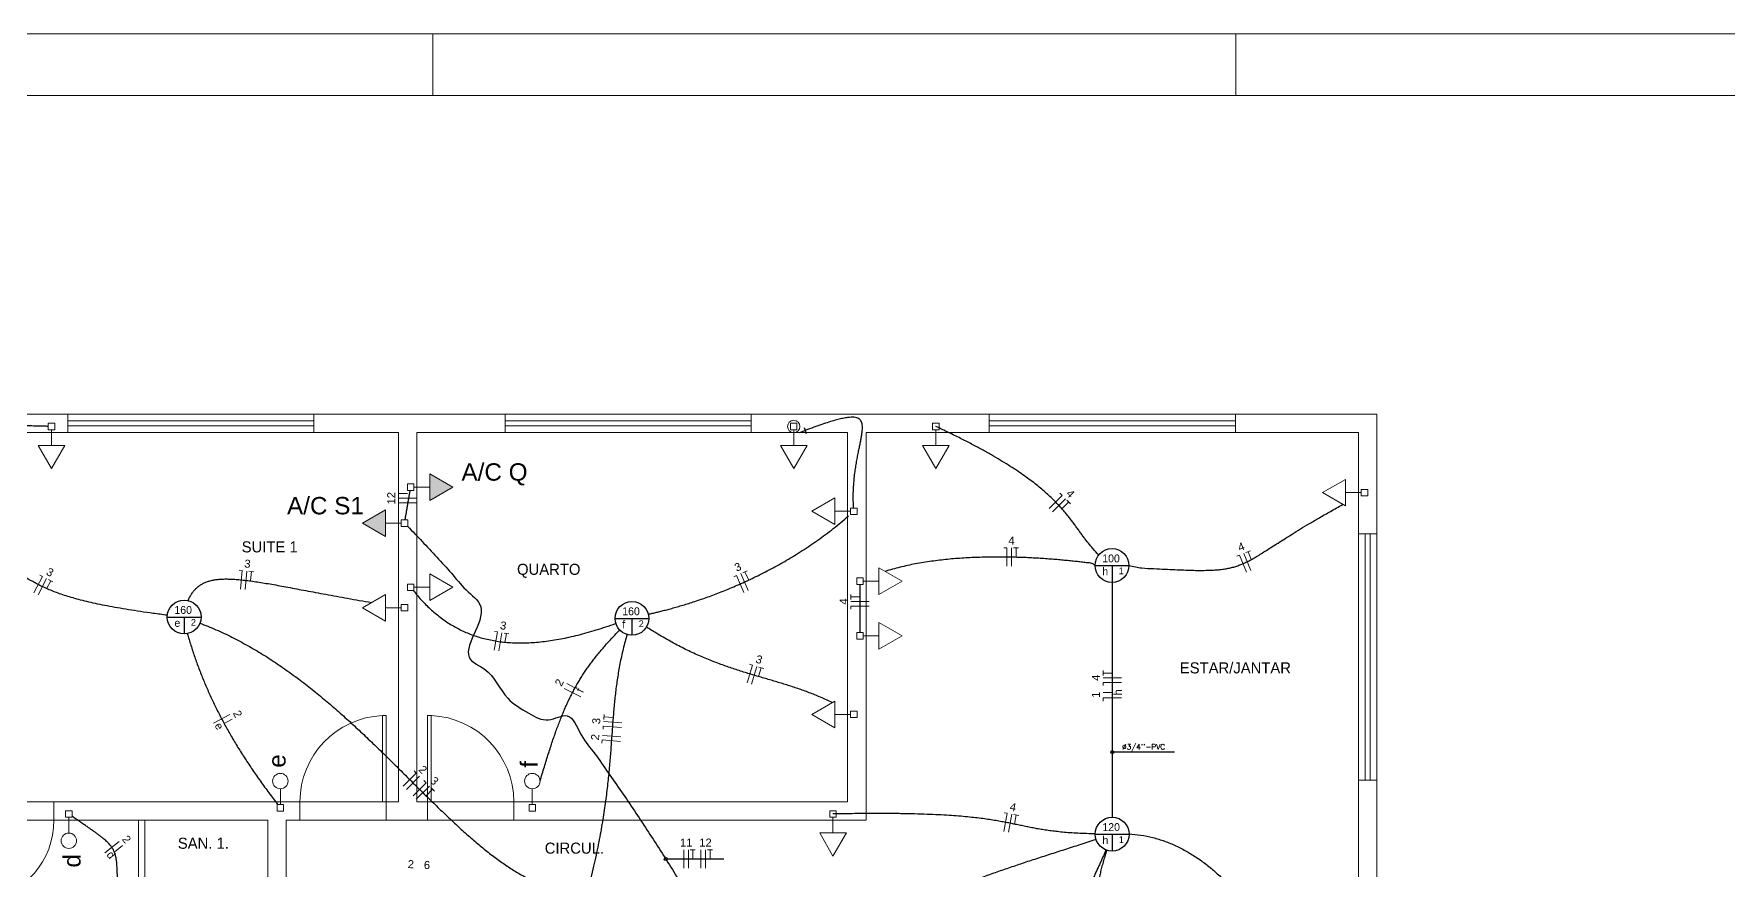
# Model space of a CAD drawing. Header units: millimetres. Extents: x -55.9 to 28.2, y -20.2 to 39.2.
# Drawn here: x -41.36 to -13.82, y 25.64 to 39.24 of the extents above; entities that cross this region are included whole.
import ezdxf

# ---------------------------------------------------------------- set-up
doc = ezdxf.new("R2010")
doc.units = ezdxf.units.MM
doc.header["$MEASUREMENT"] = 0
for name, color, linetype, lineweight in [('Arquitetura', 134, 'Continuous', 5), ('EL-Condutos', 4, 'Continuous', 30), ('EL-Fios', 9, 'Continuous', 20), ('EL-Pontos', 9, 'Continuous', 20), ('EL-Textos fios', 7, 'Continuous', 20), ('EL-Textos pontos', 5, 'Continuous', 20), ('P-SIMBOL', 5, 'Continuous', 20)]:
    doc.layers.add(name, color=color, linetype=linetype, lineweight=lineweight)
doc.layers.add('luminarias', color=6, linetype='Continuous')
doc.styles.add('Arial', font='arial.ttf')
doc.styles.add('txt', font='txt')

msp = doc.modelspace()

# ---------------------------------------------------------------- hatches: boundary and pattern name
at = {"layer": 'P-SIMBOL', "linetype": 'Continuous'}
for points in [[(-34.923, 31.652), (-34.548, 31.869), (-34.923, 32.085)], [(-35.641, 31.501), (-36.016, 31.285), (-35.641, 31.068)]]:
    msp.add_hatch(color=256, dxfattribs=at).paths.add_polyline_path(points)

# ---------------------------------------------------------------- linework, layer by layer
for p, q in [((-22.82, 27.563), (-23.808, 27.563)), ((-30.144, 25.824), (-31.064, 25.824))]:
    msp.add_line(p, q)
for centre in [(-23.832, 27.563), (-31.088, 25.824)]:
    msp.add_circle(centre, 0.0237)
at = {"layer": 'Arquitetura', "color": 1}
for p, q in [((-34.875, 38.238), (-34.875, 39.238)), ((-21.825, 38.238), (-21.825, 39.238)), ((-40.805, 33.056), (-36.805, 33.056)), ((-33.699, 33.056), (-29.699, 33.056)), ((-25.83, 33.056), (-21.83, 33.056)), ((-40.805, 32.756), (-36.805, 32.756)), ((-33.699, 32.756), (-29.699, 32.756)), ((-25.83, 32.756), (-21.83, 32.756)), ((-19.832, 31.108), (-19.832, 27.108)), ((-19.532, 31.108), (-19.532, 27.108))]:
    msp.add_line(p, q, dxfattribs=at)
at = {"layer": 'Arquitetura'}
for p, q in [((-42.732, 33.056), (-40.805, 33.056)), ((-40.805, 33.056), (-40.805, 32.756)), ((-36.805, 33.056), (-33.699, 33.056)), ((-36.805, 33.056), (-36.805, 32.756)), ((-33.699, 33.056), (-33.699, 32.756)), ((-29.699, 33.056), (-25.83, 33.056)), ((-29.699, 33.056), (-29.699, 32.756)), ((-25.83, 33.056), (-25.83, 32.756)), ((-21.83, 33.056), (-19.535, 33.056)), ((-21.83, 33.056), (-21.83, 32.756)), ((-19.535, 33.056), (-19.534, 31.108)), ((-40.807, 32.946), (-36.807, 32.946)), ((-40.807, 32.866), (-36.807, 32.866)), ((-33.701, 32.946), (-29.701, 32.946)), ((-33.701, 32.866), (-29.701, 32.866)), ((-25.832, 32.946), (-21.832, 32.946)), ((-25.832, 32.866), (-21.832, 32.866)), ((-42.432, 32.756), (-40.805, 32.756)), ((-36.805, 32.756), (-35.432, 32.756)), ((-35.432, 32.756), (-35.432, 26.756)), ((-35.132, 32.756), (-35.132, 26.756)), ((-35.132, 32.756), (-33.699, 32.756)), ((-29.699, 32.756), (-28.132, 32.756)), ((-28.132, 32.756), (-28.132, 26.756)), ((-27.832, 32.756), (-27.832, 26.456)), ((-27.832, 32.756), (-25.83, 32.756)), ((-21.83, 32.756), (-19.832, 32.756)), ((-19.832, 32.756), (-19.832, 31.108)), ((-19.832, 31.108), (-19.532, 31.108)), ((-19.722, 27.106), (-19.722, 31.106)), ((-19.642, 27.106), (-19.642, 31.106)), ((-19.832, 27.108), (-19.832, 24.053)), ((-19.832, 27.108), (-19.532, 27.108)), ((-19.534, 27.108), (-19.532, 13.153)), ((-42.232, 26.756), (-41.032, 26.756)), ((-41.032, 26.756), (-37.032, 26.756)), ((-41.032, 26.456), (-41.032, 26.756)), ((-37.032, 26.756), (-37.032, 26.456)), ((-37.032, 26.756), (-35.632, 26.756)), ((-35.632, 26.756), (-35.632, 26.456)), ((-35.632, 26.756), (-35.432, 26.756)), ((-35.132, 26.756), (-34.957, 26.756)), ((-34.957, 26.756), (-34.957, 26.456)), ((-33.557, 26.756), (-34.957, 26.756)), ((-33.557, 26.756), (-28.132, 26.756)), ((-33.557, 26.756), (-33.557, 26.456)), ((-42.232, 26.456), (-41.032, 26.456)), ((-41.032, 26.456), (-37.554, 26.456)), ((-39.654, 26.456), (-39.654, 24.053)), ((-39.554, 26.456), (-39.554, 24.053)), ((-37.554, 26.456), (-37.554, 24.053)), ((-37.254, 26.456), (-37.254, 24.053)), ((-37.254, 26.456), (-37.032, 26.456)), ((-35.632, 26.456), (-37.032, 26.456)), ((-35.632, 26.456), (-34.957, 26.456)), ((-34.957, 26.456), (-33.557, 26.456)), ((-33.557, 26.456), (-27.832, 26.456))]:
    msp.add_line(p, q, dxfattribs=at)
at = {"layer": 'Arquitetura', "color": 1}
msp.add_lwpolyline([(-55.875, -20.162), (28.225, -20.162), (28.225, 39.238), (-55.875, 39.238), (-55.875, -20.162)], close=True, dxfattribs=at)
at = {"layer": 'Arquitetura', "color": 5}
msp.add_lwpolyline([(-53.375, -19.162), (27.225, -19.162), (27.225, 38.238), (-53.375, 38.238), (-53.375, -19.162)], close=True, dxfattribs=at)
at = {"layer": 'Arquitetura'}
for points in [[(-35.692, 28.156), (-35.632, 28.156), (-35.632, 26.756), (-35.692, 26.756), (-35.692, 28.156)], [(-34.897, 28.156), (-34.957, 28.156), (-34.957, 26.756), (-34.897, 26.756), (-34.897, 28.156)]]:
    msp.add_lwpolyline(points, close=True, dxfattribs=at)
at = {"layer": 'Arquitetura', "color": 8}
for centre, radius, start, end in [((-35.63, 26.755), 1.402, 92.5488, 179.959), ((-34.959, 26.755), 1.402, 0.0406, 87.4512), ((-42.329, 26.444), 1.298, 276.97, 0.5336)]:
    msp.add_arc(centre, radius, start, end, dxfattribs=at)
at = {"layer": 'EL-Condutos', "linetype": 'Continuous'}
for p, q in [((-28.916, 32.756), (-28.822, 32.791)), ((-28.839, 32.838), (-28.804, 32.744))]:
    msp.add_line(p, q, dxfattribs=at)
for points in [[(-41.122, 32.857), (-41.188, 32.859), (-41.249, 32.86), (-41.307, 32.861), (-41.361, 32.863), (-41.412, 32.864), (-41.46, 32.865), (-41.505, 32.866), (-41.547, 32.867), (-41.588, 32.868), (-41.626, 32.869), (-41.663, 32.87), (-41.699, 32.871), (-41.733, 32.872), (-41.767, 32.872), (-41.8, 32.873), (-41.833, 32.874), (-41.866, 32.875), (-41.9, 32.876), (-41.934, 32.876), (-41.969, 32.877), (-42.005, 32.878), (-42.043, 32.879), (-42.082, 32.88), (-42.123, 32.881), (-42.167, 32.882), (-42.213, 32.883), (-42.263, 32.884), (-42.315, 32.886), (-42.371, 32.887), (-42.43, 32.888)], [(-28.036, 31.53), (-28.04, 31.652), (-28.04, 31.77), (-28.035, 31.882), (-28.026, 31.991), (-28.015, 32.094), (-28.001, 32.192), (-27.986, 32.286), (-27.97, 32.374), (-27.953, 32.457), (-27.938, 32.534), (-27.923, 32.606), (-27.911, 32.673), (-27.901, 32.733), (-27.894, 32.788), (-27.892, 32.837), (-27.894, 32.88), (-27.902, 32.917), (-27.916, 32.948), (-27.937, 32.972), (-27.965, 32.99), (-28.002, 33.001), (-28.048, 33.006), (-28.103, 33.004), (-28.169, 32.995), (-28.246, 32.979), (-28.335, 32.956), (-28.436, 32.926), (-28.551, 32.888), (-28.679, 32.843), (-28.822, 32.791)], [(-24.052, 30.766), (-24.144, 30.866), (-24.188, 30.917), (-24.23, 30.969), (-24.27, 31.021), (-24.309, 31.074), (-24.348, 31.128), (-24.387, 31.182), (-24.427, 31.237), (-24.468, 31.292), (-24.511, 31.349), (-24.557, 31.407), (-24.606, 31.467), (-24.658, 31.527), (-24.715, 31.589), (-24.777, 31.653), (-24.844, 31.718), (-24.918, 31.784), (-24.998, 31.853), (-25.085, 31.924), (-25.181, 31.996), (-25.285, 32.071), (-25.397, 32.148), (-25.52, 32.227), (-25.653, 32.309), (-25.796, 32.393), (-25.951, 32.48), (-26.119, 32.57), (-26.298, 32.662), (-26.491, 32.757), (-26.698, 32.856)], [(-35.323, 31.337), (-35.319, 31.359), (-35.316, 31.38), (-35.312, 31.399), (-35.309, 31.418), (-35.306, 31.435), (-35.303, 31.452), (-35.301, 31.467), (-35.298, 31.483), (-35.296, 31.497), (-35.293, 31.511), (-35.291, 31.525), (-35.289, 31.538), (-35.286, 31.551), (-35.284, 31.564), (-35.282, 31.577), (-35.28, 31.589), (-35.278, 31.602), (-35.275, 31.615), (-35.273, 31.628), (-35.271, 31.642), (-35.268, 31.656), (-35.266, 31.67), (-35.263, 31.686), (-35.261, 31.701), (-35.258, 31.718), (-35.255, 31.735), (-35.252, 31.754), (-35.248, 31.773), (-35.245, 31.794), (-35.241, 31.816)], [(-31.367, 29.806), (-31.306, 29.819), (-31.239, 29.835), (-31.167, 29.852), (-31.091, 29.872), (-31.009, 29.893), (-30.923, 29.917), (-30.832, 29.944), (-30.738, 29.972), (-30.64, 30.004), (-30.538, 30.038), (-30.433, 30.074), (-30.325, 30.114), (-30.214, 30.156), (-30.1, 30.201), (-29.984, 30.25), (-29.866, 30.301), (-29.745, 30.356), (-29.624, 30.414), (-29.5, 30.475), (-29.376, 30.54), (-29.25, 30.609), (-29.124, 30.681), (-28.998, 30.757), (-28.871, 30.837), (-28.744, 30.921), (-28.617, 31.008), (-28.491, 31.1), (-28.366, 31.196), (-28.241, 31.297), (-28.118, 31.401)], [(-23.562, 30.596), (-23.35, 30.555), (-23.154, 30.545), (-22.976, 30.536), (-22.815, 30.529), (-22.67, 30.523), (-22.538, 30.518), (-22.418, 30.516), (-22.31, 30.517), (-22.212, 30.52), (-22.123, 30.526), (-22.041, 30.534), (-21.965, 30.546), (-21.893, 30.562), (-21.825, 30.581), (-21.759, 30.605), (-21.693, 30.632), (-21.626, 30.664), (-21.558, 30.701), (-21.486, 30.742), (-21.409, 30.789), (-21.327, 30.841), (-21.237, 30.898), (-21.138, 30.961), (-21.029, 31.031), (-20.908, 31.106), (-20.775, 31.189), (-20.628, 31.277), (-20.466, 31.373), (-20.286, 31.476), (-20.089, 31.587)], [(-39.187, 29.787), (-39.417, 29.817), (-39.624, 29.847), (-39.818, 29.877), (-39.997, 29.907), (-40.164, 29.938), (-40.319, 29.969), (-40.462, 30.001), (-40.595, 30.034), (-40.718, 30.068), (-40.832, 30.102), (-40.938, 30.137), (-41.036, 30.174), (-41.128, 30.212), (-41.215, 30.251), (-41.296, 30.291), (-41.374, 30.333), (-41.448, 30.376), (-41.519, 30.421), (-41.589, 30.468), (-41.658, 30.516), (-41.727, 30.567), (-41.796, 30.619), (-41.867, 30.674), (-41.94, 30.731), (-42.016, 30.79), (-42.096, 30.851), (-42.181, 30.915), (-42.271, 30.981), (-42.367, 31.05), (-42.47, 31.122)], [(-35.281, 31.232), (-35.046, 30.987), (-34.809, 30.733), (-34.571, 30.471), (-34.333, 30.201), (-34.095, 29.923), (-34.263, 29.069), (-34.036, 28.913), (-33.655, 28.438), (-33.315, 28.194), (-32.993, 28.086), (-32.689, 28.152), (-32.463, 27.845), (-32.24, 27.536), (-32.021, 27.226), (-31.807, 26.917), (-31.598, 26.608), (-31.394, 26.299), (-31.196, 25.993), (-31.004, 25.69), (-30.818, 25.389), (-30.64, 25.093), (-30.469, 24.801), (-30.307, 24.514), (-30.153, 24.233), (-30.008, 23.959), (-29.872, 23.692), (-29.746, 23.433), (-29.631, 23.183), (-29.526, 22.942), (-29.432, 22.711)], [(-24.111, 30.596), (-24.164, 30.63), (-24.237, 30.639), (-24.315, 30.649), (-24.398, 30.658), (-24.487, 30.668), (-24.581, 30.677), (-24.68, 30.686), (-24.783, 30.695), (-24.89, 30.703), (-25.001, 30.711), (-25.115, 30.717), (-25.233, 30.723), (-25.353, 30.727), (-25.475, 30.731), (-25.6, 30.732), (-25.727, 30.733), (-25.855, 30.731), (-25.985, 30.728), (-26.115, 30.723), (-26.246, 30.716), (-26.378, 30.707), (-26.509, 30.695), (-26.64, 30.681), (-26.771, 30.664), (-26.9, 30.644), (-27.029, 30.622), (-27.155, 30.596), (-27.28, 30.567), (-27.403, 30.535), (-27.523, 30.5)], [(-38.847, 30.025), (-38.824, 30.079), (-38.793, 30.131), (-38.759, 30.178), (-38.721, 30.22), (-38.68, 30.256), (-38.635, 30.287), (-38.586, 30.313), (-38.533, 30.334), (-38.475, 30.351), (-38.413, 30.363), (-38.345, 30.372), (-38.273, 30.376), (-38.196, 30.376), (-38.113, 30.373), (-38.024, 30.366), (-37.929, 30.357), (-37.829, 30.344), (-37.722, 30.328), (-37.608, 30.31), (-37.488, 30.29), (-37.361, 30.267), (-37.226, 30.242), (-37.084, 30.215), (-36.935, 30.187), (-36.778, 30.158), (-36.613, 30.127), (-36.439, 30.095), (-36.257, 30.062), (-36.067, 30.028), (-35.867, 29.994)], [(-27.932, 30.288), (-27.932, 30.252), (-27.932, 30.218), (-27.932, 30.185), (-27.932, 30.155), (-27.932, 30.126), (-27.932, 30.099), (-27.932, 30.073), (-27.932, 30.048), (-27.932, 30.025), (-27.932, 30.002), (-27.932, 29.98), (-27.932, 29.959), (-27.932, 29.938), (-27.932, 29.918), (-27.932, 29.897), (-27.932, 29.877), (-27.932, 29.856), (-27.932, 29.835), (-27.932, 29.814), (-27.932, 29.792), (-27.932, 29.769), (-27.932, 29.746), (-27.932, 29.721), (-27.932, 29.695), (-27.932, 29.668), (-27.932, 29.639), (-27.932, 29.609), (-27.932, 29.577), (-27.932, 29.542), (-27.932, 29.506)], [(-23.836, 30.322), (-23.832, 30.138), (-23.832, 29.971), (-23.832, 29.813), (-23.832, 29.665), (-23.832, 29.524), (-23.832, 29.391), (-23.832, 29.264), (-23.832, 29.144), (-23.832, 29.029), (-23.832, 28.918), (-23.832, 28.811), (-23.832, 28.706), (-23.832, 28.605), (-23.832, 28.504), (-23.832, 28.404), (-23.832, 28.305), (-23.832, 28.204), (-23.832, 28.102), (-23.832, 27.998), (-23.832, 27.891), (-23.832, 27.78), (-23.832, 27.665), (-23.832, 27.544), (-23.832, 27.418), (-23.832, 27.285), (-23.832, 27.144), (-23.832, 26.995), (-23.832, 26.838), (-23.832, 26.671), (-23.832, 26.502)], [(-35.19, 30.187), (-35.118, 30.101), (-35.045, 30.02), (-34.97, 29.943), (-34.893, 29.87), (-34.813, 29.802), (-34.732, 29.739), (-34.648, 29.679), (-34.561, 29.625), (-34.473, 29.575), (-34.381, 29.53), (-34.288, 29.489), (-34.191, 29.453), (-34.092, 29.422), (-33.99, 29.396), (-33.884, 29.374), (-33.776, 29.357), (-33.665, 29.346), (-33.551, 29.339), (-33.433, 29.337), (-33.312, 29.34), (-33.188, 29.348), (-33.06, 29.361), (-32.929, 29.379), (-32.794, 29.403), (-32.655, 29.431), (-32.512, 29.465), (-32.366, 29.504), (-32.216, 29.549), (-32.061, 29.598), (-31.903, 29.653)], [(-38.862, 29.489), (-38.834, 29.394), (-38.804, 29.298), (-38.773, 29.202), (-38.741, 29.107), (-38.708, 29.013), (-38.673, 28.92), (-38.637, 28.826), (-38.6, 28.733), (-38.561, 28.641), (-38.521, 28.549), (-38.48, 28.457), (-38.437, 28.366), (-38.392, 28.275), (-38.346, 28.183), (-38.299, 28.092), (-38.25, 28.002), (-38.199, 27.911), (-38.147, 27.82), (-38.094, 27.729), (-38.039, 27.638), (-37.982, 27.547), (-37.923, 27.455), (-37.863, 27.364), (-37.801, 27.272), (-37.738, 27.18), (-37.672, 27.087), (-37.605, 26.994), (-37.537, 26.9), (-37.466, 26.807), (-37.394, 26.712)], [(-38.657, 29.659), (-38.396, 29.552), (-38.136, 29.429), (-37.884, 29.295), (-37.638, 29.151), (-37.4, 28.997), (-37.169, 28.835), (-36.943, 28.666), (-36.723, 28.491), (-36.509, 28.311), (-36.3, 28.127), (-36.096, 27.94), (-35.896, 27.751), (-35.7, 27.562), (-35.507, 27.373), (-35.318, 27.185), (-35.132, 27), (-34.949, 26.818), (-34.768, 26.642), (-34.588, 26.471), (-34.411, 26.306), (-34.234, 26.15), (-34.058, 26.003), (-33.883, 25.865), (-33.708, 25.739), (-33.533, 25.625), (-33.357, 25.524), (-33.18, 25.438), (-33.001, 25.366), (-32.821, 25.312), (-32.639, 25.275)], [(-33.131, 27.089), (-33.095, 27.208), (-33.06, 27.323), (-33.027, 27.433), (-32.993, 27.539), (-32.96, 27.641), (-32.928, 27.739), (-32.895, 27.833), (-32.863, 27.924), (-32.83, 28.012), (-32.797, 28.097), (-32.764, 28.179), (-32.731, 28.258), (-32.697, 28.335), (-32.662, 28.41), (-32.626, 28.483), (-32.589, 28.554), (-32.551, 28.624), (-32.512, 28.693), (-32.471, 28.76), (-32.429, 28.827), (-32.385, 28.893), (-32.339, 28.958), (-32.291, 29.023), (-32.242, 29.088), (-32.19, 29.154), (-32.135, 29.22), (-32.079, 29.286), (-32.019, 29.353), (-31.957, 29.422), (-31.835, 29.546)], [(-31.714, 29.472), (-31.749, 29.362), (-31.78, 29.238), (-31.808, 29.116), (-31.832, 28.997), (-31.854, 28.879), (-31.872, 28.764), (-31.889, 28.65), (-31.903, 28.536), (-31.916, 28.423), (-31.927, 28.311), (-31.937, 28.198), (-31.946, 28.085), (-31.955, 27.97), (-31.963, 27.854), (-31.972, 27.737), (-31.98, 27.617), (-31.99, 27.495), (-32, 27.371), (-32.012, 27.243), (-32.025, 27.111), (-32.04, 26.976), (-32.057, 26.836), (-32.076, 26.691), (-32.098, 26.542), (-32.124, 26.387), (-32.152, 26.226), (-32.184, 26.059), (-32.221, 25.885), (-32.261, 25.705), (-32.306, 25.517)], [(-28.384, 28.368), (-28.478, 28.412), (-28.571, 28.453), (-28.663, 28.492), (-28.755, 28.528), (-28.847, 28.561), (-28.939, 28.594), (-29.03, 28.624), (-29.122, 28.654), (-29.214, 28.682), (-29.306, 28.71), (-29.399, 28.737), (-29.492, 28.765), (-29.585, 28.792), (-29.68, 28.82), (-29.775, 28.849), (-29.871, 28.879), (-29.968, 28.911), (-30.066, 28.944), (-30.165, 28.979), (-30.266, 29.016), (-30.368, 29.056), (-30.472, 29.098), (-30.577, 29.144), (-30.684, 29.193), (-30.793, 29.246), (-30.903, 29.303), (-31.016, 29.364), (-31.131, 29.429), (-31.248, 29.499), (-31.401, 29.595)], [(-39.999, 25.51), (-39.999, 25.572), (-40, 25.622), (-40.002, 25.668), (-40.005, 25.711), (-40.008, 25.752), (-40.012, 25.789), (-40.017, 25.824), (-40.023, 25.857), (-40.031, 25.887), (-40.04, 25.916), (-40.05, 25.944), (-40.062, 25.97), (-40.076, 25.995), (-40.092, 26.02), (-40.11, 26.044), (-40.131, 26.068), (-40.154, 26.092), (-40.179, 26.116), (-40.207, 26.141), (-40.238, 26.166), (-40.272, 26.193), (-40.309, 26.221), (-40.349, 26.25), (-40.393, 26.281), (-40.44, 26.314), (-40.491, 26.35), (-40.546, 26.387), (-40.605, 26.428), (-40.668, 26.472), (-40.735, 26.519)], [(-24.109, 26.232), (-24.251, 26.236), (-24.392, 26.242), (-24.521, 26.25), (-24.639, 26.26), (-24.748, 26.272), (-24.849, 26.284), (-24.944, 26.298), (-25.034, 26.313), (-25.119, 26.329), (-25.202, 26.345), (-25.284, 26.362), (-25.366, 26.379), (-25.45, 26.396), (-25.536, 26.414), (-25.626, 26.431), (-25.722, 26.448), (-25.825, 26.464), (-25.935, 26.48), (-26.055, 26.494), (-26.185, 26.508), (-26.328, 26.521), (-26.484, 26.532), (-26.654, 26.542), (-26.841, 26.55), (-27.045, 26.557), (-27.267, 26.561), (-27.51, 26.564), (-27.773, 26.563), (-28.059, 26.561), (-28.37, 26.556)], [(-23.56, 26.232), (-23.367, 26.212), (-23.171, 26.172), (-22.981, 26.114), (-22.797, 26.038), (-22.618, 25.946), (-22.447, 25.839), (-22.282, 25.718), (-22.125, 25.584), (-21.976, 25.437), (-21.835, 25.279), (-21.702, 25.111), (-21.578, 24.934), (-21.464, 24.749), (-21.359, 24.557), (-21.264, 24.359), (-21.18, 24.156), (-21.106, 23.949), (-21.044, 23.739), (-20.993, 23.527), (-20.955, 23.314), (-20.928, 23.102), (-20.915, 22.891), (-20.914, 22.682), (-20.928, 22.476), (-20.955, 22.274), (-20.996, 22.078), (-21.052, 21.888), (-21.123, 21.706), (-21.21, 21.532), (-21.316, 21.362)], [(-29.269, 23.011), (-29.161, 23.192), (-29.05, 23.363), (-28.936, 23.526), (-28.819, 23.681), (-28.698, 23.828), (-28.574, 23.968), (-28.446, 24.1), (-28.314, 24.226), (-28.178, 24.346), (-28.038, 24.46), (-27.894, 24.568), (-27.744, 24.672), (-27.591, 24.771), (-27.432, 24.865), (-27.268, 24.956), (-27.099, 25.044), (-26.925, 25.128), (-26.745, 25.21), (-26.56, 25.29), (-26.368, 25.368), (-26.171, 25.445), (-25.967, 25.521), (-25.757, 25.597), (-25.54, 25.672), (-25.317, 25.748), (-25.086, 25.824), (-24.849, 25.901), (-24.604, 25.98), (-24.352, 26.061), (-24.096, 26.144)], [(-23.935, 25.972), (-23.96, 25.914), (-23.983, 25.861), (-24.008, 25.805), (-24.034, 25.745), (-24.062, 25.684), (-24.092, 25.619), (-24.123, 25.553), (-24.155, 25.485), (-24.189, 25.415), (-24.224, 25.344), (-24.26, 25.271), (-24.298, 25.198), (-24.337, 25.124), (-24.377, 25.05), (-24.418, 24.975), (-24.46, 24.901), (-24.503, 24.826), (-24.548, 24.753), (-24.593, 24.68), (-24.639, 24.608), (-24.685, 24.537), (-24.733, 24.468), (-24.781, 24.401), (-24.83, 24.335), (-24.879, 24.272), (-24.929, 24.211), (-24.98, 24.153), (-25.031, 24.098), (-25.083, 24.046), (-25.134, 23.998)], [(-23.921, 25.967), (-23.953, 25.867), (-23.98, 25.775), (-24.005, 25.686), (-24.026, 25.6), (-24.045, 25.518), (-24.06, 25.439), (-24.071, 25.363), (-24.079, 25.289), (-24.084, 25.219), (-24.085, 25.15), (-24.082, 25.084), (-24.075, 25.02), (-24.064, 24.958), (-24.049, 24.897), (-24.03, 24.838), (-24.007, 24.78), (-23.98, 24.723), (-23.948, 24.666), (-23.911, 24.611), (-23.87, 24.556), (-23.824, 24.501), (-23.774, 24.446), (-23.718, 24.392), (-23.658, 24.337), (-23.592, 24.281), (-23.521, 24.225), (-23.445, 24.168), (-23.364, 24.11), (-23.277, 24.05), (-23.184, 23.989)]]:
    msp.add_spline(points, degree=3, dxfattribs=at)
at = {"layer": 'EL-Fios'}
for p, q in [((-35.432, 31.724), (-35.432, 31.804)), ((-35.282, 31.764), (-35.432, 31.764)), ((-35.132, 31.689), (-35.432, 31.689)), ((-24.857, 31.521), (-24.646, 31.734)), ((-24.804, 31.468), (-24.593, 31.681)), ((-24.682, 31.769), (-24.646, 31.734)), ((-35.132, 31.614), (-35.432, 31.614)), ((-24.645, 31.522), (-24.54, 31.628)), ((-24.568, 31.656), (-24.511, 31.6)), ((-25.595, 30.882), (-25.545, 30.882)), ((-25.545, 30.582), (-25.545, 30.882)), ((-25.47, 30.582), (-25.47, 30.882)), ((-25.435, 30.882), (-25.355, 30.882)), ((-25.395, 30.732), (-25.395, 30.882)), ((-21.662, 30.805), (-21.587, 30.834)), ((-21.81, 30.745), (-21.764, 30.764)), ((-21.653, 30.485), (-21.764, 30.764)), ((-21.583, 30.513), (-21.694, 30.792)), ((-21.569, 30.68), (-21.625, 30.82)), ((-41.354, 30.152), (-41.214, 30.417)), ((-41.288, 30.117), (-41.148, 30.382)), ((-41.258, 30.44), (-41.214, 30.417)), ((-41.151, 30.214), (-41.081, 30.347)), ((-41.117, 30.366), (-41.046, 30.328)), ((-38.019, 30.517), (-37.97, 30.512)), ((-37.996, 30.213), (-37.97, 30.512)), ((-37.922, 30.207), (-37.895, 30.506)), ((-37.86, 30.502), (-37.78, 30.495)), ((-37.834, 30.349), (-37.82, 30.499)), ((-29.983, 30.413), (-29.938, 30.433)), ((-29.817, 30.159), (-29.938, 30.433)), ((-29.748, 30.189), (-29.869, 30.464)), ((-29.837, 30.478), (-29.764, 30.51)), ((-29.74, 30.356), (-29.8, 30.494)), ((-28.082, 30.045), (-28.082, 30.125)), ((-27.932, 30.085), (-28.082, 30.085)), ((-27.782, 30.01), (-28.082, 30.01)), ((-27.782, 29.935), (-28.082, 29.935)), ((-28.082, 29.885), (-28.082, 29.935)), ((-33.876, 29.22), (-33.823, 29.515)), ((-33.872, 29.524), (-33.823, 29.515)), ((-33.802, 29.207), (-33.749, 29.502)), ((-33.715, 29.496), (-33.636, 29.482)), ((-33.702, 29.341), (-33.675, 29.489)), ((-29.766, 28.69), (-29.678, 28.976)), ((-29.726, 28.991), (-29.678, 28.976)), ((-29.694, 28.668), (-29.606, 28.954)), ((-29.579, 28.789), (-29.535, 28.932)), ((-29.573, 28.944), (-29.496, 28.921)), ((-32.563, 28.607), (-32.697, 28.675)), ((-23.982, 28.806), (-23.982, 28.886)), ((-23.832, 28.846), (-23.982, 28.846)), ((-23.682, 28.771), (-23.982, 28.771)), ((-23.682, 28.696), (-23.982, 28.696)), ((-23.982, 28.646), (-23.982, 28.696)), ((-32.47, 28.459), (-32.737, 28.595)), ((-23.832, 28.531), (-23.982, 28.531)), ((-23.682, 28.442), (-23.982, 28.442)), ((-23.982, 28.392), (-23.982, 28.442)), ((-38.438, 28.035), (-38.172, 28.174)), ((-38.264, 28.025), (-38.131, 28.095)), ((-32.096, 28.093), (-32.09, 28.173)), ((-31.943, 28.122), (-32.093, 28.133)), ((-31.816, 27.812), (-32.115, 27.834)), ((-32.107, 27.934), (-32.104, 27.983)), ((-31.804, 27.961), (-32.104, 27.983)), ((-31.799, 28.036), (-32.098, 28.058)), ((-32.124, 27.709), (-32.12, 27.759)), ((-31.821, 27.737), (-32.12, 27.759)), ((-35.178, 27.257), (-35.142, 27.221)), ((-35.354, 27.008), (-35.142, 27.221)), ((-35.3, 26.956), (-35.089, 27.169)), ((-35.194, 26.85), (-34.982, 27.063)), ((-35.141, 26.797), (-34.929, 27.01)), ((-35.018, 27.098), (-34.982, 27.063)), ((-34.904, 26.986), (-34.848, 26.929)), ((-34.982, 26.851), (-34.876, 26.957)), ((-25.594, 26.272), (-25.54, 26.567)), ((-25.589, 26.577), (-25.54, 26.567)), ((-25.52, 26.259), (-25.466, 26.554)), ((-25.432, 26.547), (-25.353, 26.533)), ((-25.419, 26.393), (-25.392, 26.54)), ((-40.204, 25.922), (-39.971, 26.111)), ((-40.032, 25.947), (-39.915, 26.041)), ((-30.793, 25.674), (-30.793, 25.974)), ((-30.718, 25.674), (-30.718, 25.974)), ((-30.69, 25.974), (-30.61, 25.974)), ((-30.65, 25.824), (-30.65, 25.974)), ((-30.518, 25.674), (-30.518, 25.974)), ((-30.443, 25.674), (-30.443, 25.974)), ((-30.408, 25.974), (-30.328, 25.974)), ((-30.368, 25.824), (-30.368, 25.974))]:
    msp.add_line(p, q, dxfattribs=at)
at = {"layer": 'EL-Pontos', "linetype": 'Continuous'}
msp.add_circle((-29.009, 32.856), 0.1, dxfattribs=at)
at = {"layer": 'luminarias'}
for p, q in [((-24.111, 30.596), (-23.562, 30.596)), ((-23.836, 30.596), (-23.836, 30.322)), ((-39.188, 29.758), (-38.639, 29.758)), ((-38.913, 29.758), (-38.913, 29.484)), ((-31.911, 29.736), (-31.362, 29.736)), ((-31.637, 29.736), (-31.637, 29.461)), ((-24.109, 26.228), (-23.56, 26.228)), ((-23.834, 26.228), (-23.834, 25.953))]:
    msp.add_line(p, q, dxfattribs=at)
for centre in [(-23.836, 30.596), (-38.913, 29.758), (-31.637, 29.736), (-23.834, 26.228)]:
    msp.add_circle(centre, 0.275, dxfattribs=at)
at = {"layer": 'P-SIMBOL'}
for p, q in [((-41.123, 32.909), (-41.017, 32.909)), ((-41.123, 32.803), (-41.123, 32.909)), ((-41.017, 32.803), (-41.123, 32.803)), ((-41.07, 32.547), (-41.07, 32.803)), ((-41.017, 32.909), (-41.017, 32.803)), ((-29.062, 32.909), (-28.956, 32.909)), ((-29.062, 32.803), (-29.062, 32.909)), ((-28.956, 32.803), (-29.062, 32.803)), ((-29.009, 32.547), (-29.009, 32.803)), ((-28.956, 32.909), (-28.956, 32.803)), ((-26.751, 32.909), (-26.645, 32.909)), ((-26.751, 32.803), (-26.751, 32.909)), ((-26.645, 32.803), (-26.751, 32.803)), ((-26.698, 32.547), (-26.698, 32.803)), ((-26.645, 32.909), (-26.645, 32.803)), ((-41.07, 32.172), (-41.286, 32.547)), ((-41.286, 32.547), (-40.853, 32.547)), ((-40.853, 32.547), (-41.07, 32.172)), ((-29.009, 32.172), (-29.225, 32.547)), ((-29.225, 32.547), (-28.792, 32.547)), ((-28.792, 32.547), (-29.009, 32.172)), ((-26.698, 32.172), (-26.914, 32.547)), ((-26.914, 32.547), (-26.481, 32.547)), ((-26.481, 32.547), (-26.698, 32.172)), ((-34.923, 32.085), (-34.548, 31.869)), ((-34.923, 31.652), (-34.923, 32.085)), ((-20.416, 31.78), (-20.041, 31.996)), ((-20.041, 31.996), (-20.041, 31.563)), ((-35.285, 31.815), (-35.285, 31.922)), ((-35.285, 31.922), (-35.179, 31.922)), ((-35.179, 31.815), (-35.285, 31.815)), ((-35.179, 31.922), (-35.179, 31.815)), ((-34.923, 31.869), (-35.179, 31.869)), ((-34.548, 31.869), (-34.923, 31.652)), ((-28.716, 31.477), (-28.341, 31.694)), ((-28.341, 31.694), (-28.341, 31.261)), ((-20.041, 31.563), (-20.416, 31.78)), ((-20.041, 31.78), (-19.785, 31.78)), ((-19.785, 31.727), (-19.785, 31.833)), ((-19.785, 31.833), (-19.679, 31.833)), ((-19.679, 31.727), (-19.785, 31.727)), ((-19.679, 31.833), (-19.679, 31.727)), ((-36.016, 31.285), (-35.641, 31.501)), ((-35.641, 31.501), (-35.641, 31.068)), ((-28.341, 31.261), (-28.716, 31.477)), ((-28.341, 31.477), (-28.085, 31.477)), ((-28.085, 31.424), (-28.085, 31.53)), ((-28.085, 31.53), (-27.979, 31.53)), ((-27.979, 31.424), (-28.085, 31.424)), ((-27.979, 31.53), (-27.979, 31.424)), ((-35.641, 31.068), (-36.016, 31.285)), ((-35.641, 31.285), (-35.385, 31.285)), ((-35.385, 31.231), (-35.385, 31.338)), ((-35.385, 31.338), (-35.279, 31.338)), ((-35.279, 31.231), (-35.385, 31.231)), ((-35.279, 31.338), (-35.279, 31.231)), ((-35.285, 30.188), (-35.285, 30.294)), ((-35.285, 30.294), (-35.179, 30.294)), ((-35.179, 30.294), (-35.179, 30.188)), ((-34.923, 30.458), (-34.548, 30.241)), ((-34.923, 30.025), (-34.923, 30.458)), ((-27.985, 30.288), (-27.985, 30.394)), ((-27.985, 30.394), (-27.879, 30.394)), ((-27.879, 30.288), (-27.985, 30.288)), ((-27.879, 30.394), (-27.879, 30.288)), ((-27.623, 30.341), (-27.879, 30.341)), ((-27.623, 30.557), (-27.248, 30.341)), ((-27.623, 30.124), (-27.623, 30.557)), ((-27.248, 30.341), (-27.623, 30.124)), ((-36.016, 29.909), (-35.641, 30.126)), ((-35.641, 30.126), (-35.641, 29.693)), ((-35.179, 30.188), (-35.285, 30.188)), ((-34.923, 30.241), (-35.179, 30.241)), ((-34.548, 30.241), (-34.923, 30.025)), ((-35.641, 29.693), (-36.016, 29.909)), ((-35.641, 29.909), (-35.385, 29.909)), ((-35.385, 29.856), (-35.385, 29.962)), ((-35.385, 29.962), (-35.279, 29.962)), ((-35.279, 29.856), (-35.385, 29.856)), ((-35.279, 29.962), (-35.279, 29.856)), ((-27.985, 29.4), (-27.985, 29.507)), ((-27.985, 29.507), (-27.879, 29.507)), ((-27.879, 29.507), (-27.879, 29.4)), ((-27.623, 29.67), (-27.248, 29.453)), ((-27.623, 29.237), (-27.623, 29.67)), ((-27.879, 29.4), (-27.985, 29.4)), ((-27.623, 29.453), (-27.879, 29.453)), ((-27.248, 29.453), (-27.623, 29.237)), ((-28.716, 28.175), (-28.341, 28.392)), ((-28.341, 28.392), (-28.341, 27.959)), ((-28.341, 27.959), (-28.716, 28.175)), ((-28.341, 28.175), (-28.085, 28.175)), ((-28.085, 28.122), (-28.085, 28.228)), ((-28.085, 28.228), (-27.979, 28.228)), ((-27.979, 28.122), (-28.085, 28.122)), ((-27.979, 28.228), (-27.979, 28.122)), ((-37.403, 26.709), (-37.297, 26.709)), ((-37.403, 26.603), (-37.403, 26.709)), ((-37.35, 26.966), (-37.35, 26.709)), ((-37.297, 26.709), (-37.297, 26.603)), ((-33.309, 26.709), (-33.203, 26.709)), ((-33.309, 26.603), (-33.309, 26.709)), ((-33.256, 26.966), (-33.256, 26.709)), ((-33.203, 26.709), (-33.203, 26.603)), ((-40.84, 26.609), (-40.734, 26.609)), ((-40.84, 26.503), (-40.84, 26.609)), ((-40.734, 26.503), (-40.84, 26.503)), ((-40.787, 26.246), (-40.787, 26.503)), ((-40.734, 26.609), (-40.734, 26.503)), ((-37.297, 26.603), (-37.403, 26.603)), ((-33.203, 26.603), (-33.309, 26.603)), ((-28.423, 26.609), (-28.317, 26.609)), ((-28.423, 26.503), (-28.423, 26.609)), ((-28.317, 26.503), (-28.423, 26.503)), ((-28.37, 26.247), (-28.37, 26.503)), ((-28.317, 26.609), (-28.317, 26.503)), ((-28.37, 25.872), (-28.586, 26.247)), ((-28.586, 26.247), (-28.153, 26.247)), ((-28.153, 26.247), (-28.37, 25.872))]:
    msp.add_line(p, q, dxfattribs=at)
for centre in [(-37.35, 27.091), (-33.256, 27.091), (-40.787, 26.121)]:
    msp.add_circle(centre, 0.125, dxfattribs=at)

# ---------------------------------------------------------------- texts
at = {"layer": 'Arquitetura', "char_height": 0.18, "attachment_point": 7, "line_spacing_factor": 0.798, "style": 'txt'}
for s, insert, width in [('SUITE 1', (-37.978, 30.806), 1.512), ('QUARTO', (-33.504, 30.394), 1.296), ('ESTAR/JANTAR', (-22.734, 28.839), 2.592), ('SAN. 1.', (-39.016, 25.988), 1.512), ('CIRCUL.', (-33.054, 25.908), 1.512)]:
    msp.add_mtext(s, dxfattribs=dict(at, insert=insert, width=width))
at = {"layer": 'EL-Textos fios', "char_height": 0.13, "attachment_point": 8, "line_spacing_factor": 0.798, "style": 'Arial'}
for s, insert, width, rotation in [('12', (-35.484, 31.689), 0.312, 90.0002), ('4', (-24.556, 31.718), 0.156, 315.2356), ('4', (-21.714, 30.84), 0.156, 21.7437), ('3', (-37.89, 30.558), 0.156, 354.9072), ('3', (-29.89, 30.511), 0.156, 23.6861), ('3', (-41.123, 30.428), 0.156, 332.1666), ('4', (-28.134, 30.01), 0.156, 90.0002), ('3', (-33.739, 29.553), 0.156, 349.7735), ('3', (-29.59, 29.004), 0.156, 342.8923), ('2', (-32.76, 28.664), 0.156, 63.0884), ('4', (-24.034, 28.771), 0.156, 90.0002), ('f', (-32.424, 28.536), 0.156, 63.0884), ('1', (-24.034, 28.494), 0.156, 90.0002), ('h', (-23.676, 28.532), 0.156, 90.0002), ('2', (-38.102, 28.152), 0.156, 297.5255), ('3', (-32.15, 28.062), 0.156, 85.789), ('e', (-38.402, 27.953), 0.156, 297.5255), ('2', (-32.17, 27.8), 0.156, 85.789), ('2', (-35.079, 27.232), 0.156, 315.2299), ('3', (-34.893, 27.047), 0.156, 315.2299), ('4', (-25.456, 26.605), 0.156, 349.5272), ('2', (-39.898, 26.103), 0.156, 308.9732), ('11', (-30.755, 26.026), 0.312, 0.0034), ('12', (-30.442, 26.026), 0.312, 0.0034), ('d', (-40.153, 25.849), 0.156, 308.9732), ('2', (-35.233, 25.675), 0.156, 356.7407), ('6', (-34.971, 25.66), 0.156, 356.7407)]:
    msp.add_mtext(s, dxfattribs=dict(at, insert=insert, width=width, rotation=rotation))
at = {"layer": 'EL-Textos fios', "attachment_point": 8, "line_spacing_factor": 0.798, "style": 'Arial'}
for s, insert, char_height, width in [('4', (-25.47, 30.935), 0.13, 0.156), ("{\\Fromans|c0;\\H1.08333x;Ø3/4''-PVC}", (-23.323, 27.576), 0.08, 0.288)]:
    msp.add_mtext(s, dxfattribs=dict(at, insert=insert, char_height=char_height, width=width))
at = {"layer": 'EL-Textos pontos', "char_height": 0.2824, "width": 2.37216, "attachment_point": 8, "line_spacing_factor": 0.798, "style": 'Arial'}
for s, insert in [('A/C Q', (-33.87, 31.897)), ('A/C S1', (-36.617, 31.423))]:
    msp.add_mtext(s, dxfattribs=dict(at, insert=insert))
at = {"layer": 'EL-Textos pontos', "char_height": 0.282, "width": 0.33888, "rotation": 90.0002, "line_spacing_factor": 0.798, "style": 'Arial'}
for s, insert, attachment_point in [('e', (-37.261, 27.308), 7), ('f', (-33.167, 27.308), 7), ('d', (-40.593, 25.904), 9)]:
    msp.add_mtext(s, dxfattribs=dict(at, insert=insert, attachment_point=attachment_point))
at = {"layer": 'luminarias', "attachment_point": 1}
for s, insert, char_height, width in [('100', (-23.995, 30.775), 0.1281, 0.40517), ('h', (-23.994, 30.564), 0.128, 0.13988), ('1', (-23.727, 30.564), 0.11, 0.13988), ('160', (-39.072, 29.937), 0.1281, 0.40517), ('160', (-31.795, 29.915), 0.1281, 0.40517), ('e', (-39.071, 29.726), 0.128, 0.13988), ('2', (-38.804, 29.726), 0.11, 0.13988), ('f', (-31.794, 29.704), 0.128, 0.13988), ('2', (-31.527, 29.704), 0.11, 0.13988), ('120', (-23.993, 26.407), 0.1281, 0.40517), ('h', (-23.992, 26.195), 0.128, 0.13988), ('1', (-23.725, 26.195), 0.11, 0.13988)]:
    msp.add_mtext(s, dxfattribs=dict(at, insert=insert, char_height=char_height, width=width))

doc.saveas('drawing.dxf')
